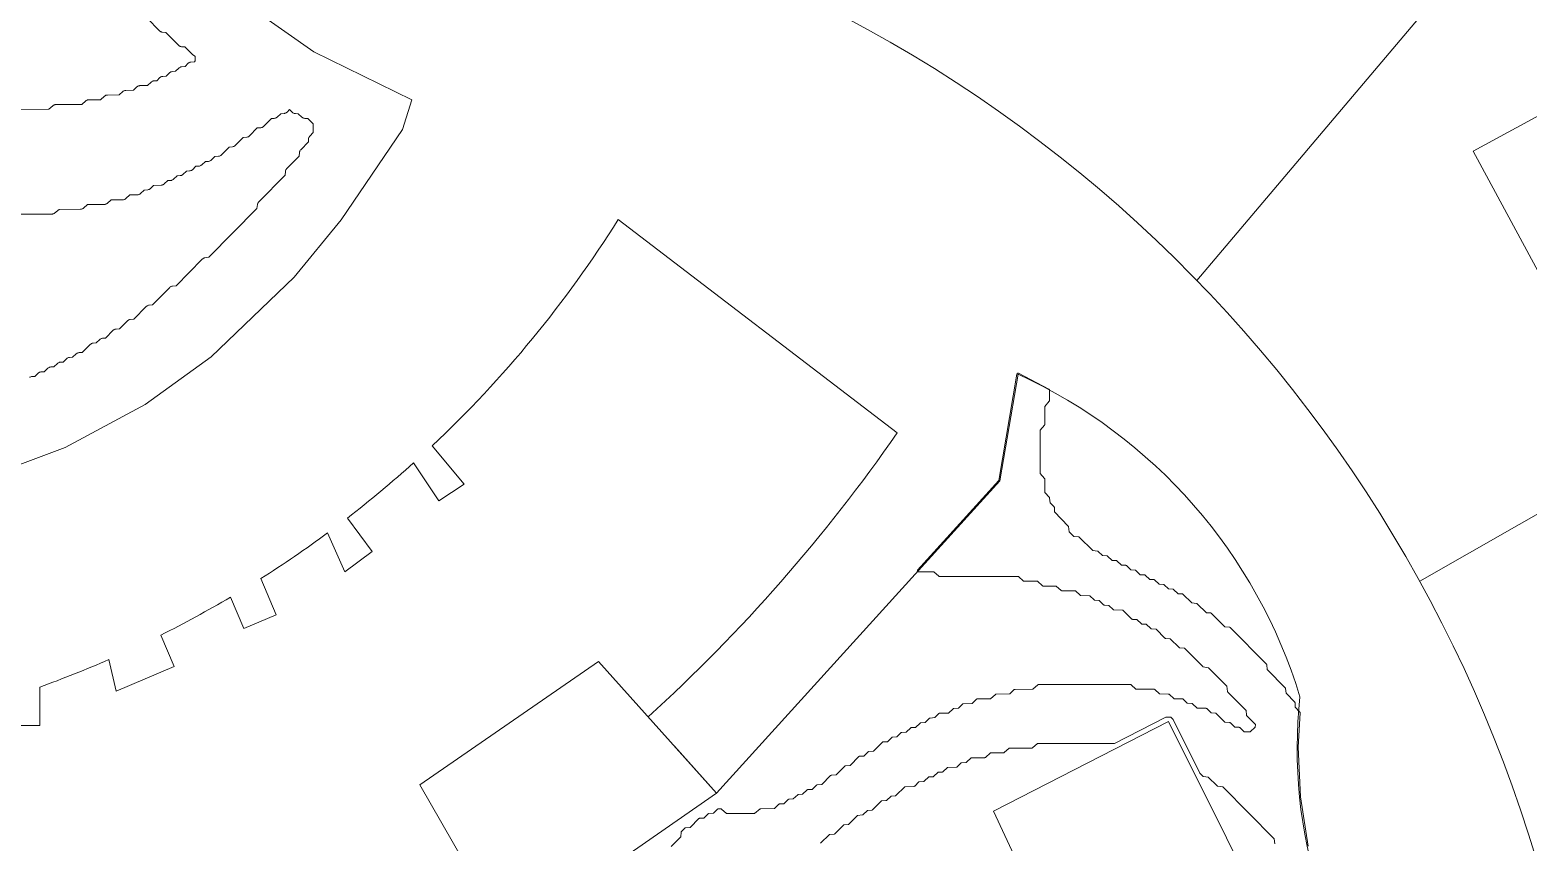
# Model space of a CAD drawing. Header units: inches. Extents: x 36 to 79.5, y 17.3 to 55.9.
# Drawn here: x 56.37 to 64.81, y 34.78 to 39.36 of the extents above; entities that cross this region are included whole.
import ezdxf

# ---------------------------------------------------------------- set-up
doc = ezdxf.new("R2010")
doc.units = ezdxf.units.IN
for name, color, linetype, lineweight in [('01_ORIGINAL_CAD', 7, 'CONTINUOUS', 20), ('02_APPROVED_PDF_OUTLINES', 7, 'CONTINUOUS', 15), ('04_APPROVED_PERIMETER', 7, 'CONTINUOUS', 15)]:
    doc.layers.add(name, color=color, linetype=linetype, lineweight=lineweight)

msp = doc.modelspace()

# ---------------------------------------------------------------- linework, layer by layer
at = {"layer": '01_ORIGINAL_CAD'}
for points in [[(66.6044, 42.2755), (62.9415, 37.9447)], [(69.0056, 38.9945), (64.1961, 36.2529)], [(58.5281, 36.9184), (58.6704, 36.7041), (58.8136, 36.7992), (58.6323, 37.0141)], [(58.0434, 36.5236), (58.1409, 36.3052), (58.2947, 36.4191), (58.1551, 36.6078)], [(57.4962, 36.1619), (57.5715, 35.985), (57.7545, 36.0629), (57.6677, 36.2668)], [(56.8117, 35.8113), (56.8528, 35.6336), (57.1795, 35.7726), (57.1045, 35.9487)], [(58.564, 35.1056), (59.0582, 34.2414), (60.235, 35.0586), (59.5701, 35.7993), (58.564, 35.1056)], [(56.2206, 35.5856), (56.2206, 35.4387), (56.4229, 35.4387), (56.4229, 35.6554)]]:
    msp.add_lwpolyline(points, dxfattribs=at)
for points in [[(60.2903, 39.7397, -0.300089), (65.1799, 32.5384)], [(59.8492, 35.4884, 0.057164), (61.253, 37.0882), (59.6813, 38.2893, -0.064319), (58.6323, 37.0141, -0.064319)], [(59.9983, 35.3223), (60.235, 35.0586), (61.8312, 36.8162), (61.9333, 37.4176, -0.214593), (63.5216, 35.6018, 0.212382), (64.1876, 33.5175, -0.642649), (62.1657, 32.1496, 0.132984), (51.6147, 31.858, -0.471407), (50.9129, 32.2446)], [(58.5281, 36.9184, -0.018836), (58.1551, 36.6078, -0.018836)], [(58.0434, 36.5236, -0.017658), (57.6677, 36.2668, -0.017658)], [(57.4962, 36.1619, -0.017305), (57.1045, 35.9487, -0.017305)], [(56.8117, 35.8113, -0.016254), (56.4229, 35.6554, -0.016254)]]:
    msp.add_lwpolyline(points, format="xyb", dxfattribs=at)
for points in [[(65.0065, 38.7995), (65.8647, 39.3337), (66.5953, 38.1753), (66.1874, 37.918), (66.2829, 37.7666), (65.4744, 37.2567), (65.3895, 37.3914), (65.2415, 37.2981), (64.4977, 38.6741), (64.9361, 38.9111)], [(61.7958, 34.9574), (62.7801, 35.4615), (63.4352, 34.1523), (62.3986, 33.6635)]]:
    msp.add_lwpolyline(points, close=True, dxfattribs=at)
at = {"layer": '02_APPROVED_PDF_OUTLINES'}
for points in [[(57.0271, 39.4211), (57.0965, 39.3511), (57.0989, 39.3489), (57.1016, 39.3471), (57.1045, 39.3457), (57.1076, 39.3446), (57.1107, 39.3439), (57.1334, 39.3407), (57.2052, 39.2687), (57.2078, 39.2664), (57.2107, 39.2645), (57.2139, 39.263), (57.2172, 39.262), (57.2207, 39.2614), (57.2403, 39.2597), (57.2849, 39.215), (57.2874, 39.2129), (57.2902, 39.2111), (57.2931, 39.2096), (57.2962, 39.2086), (57.2976, 39.2083), (57.2977, 39.181), (57.2936, 39.1769), (57.274, 39.1751), (57.2706, 39.1746), (57.2673, 39.1735), (57.2641, 39.1721), (57.2612, 39.1702), (57.2586, 39.1679), (57.2406, 39.15), (57.221, 39.1482), (57.2175, 39.1477), (57.2142, 39.1467), (57.2111, 39.1452), (57.2082, 39.1433), (57.2056, 39.141), (57.1876, 39.1231), (57.1679, 39.1214), (57.1645, 39.1208), (57.1612, 39.1198), (57.1581, 39.1183), (57.1551, 39.1164), (57.1525, 39.1142), (57.1346, 39.0963), (57.1149, 39.0945), (57.1115, 39.0939), (57.1082, 39.0929), (57.105, 39.0914), (57.1021, 39.0896), (57.0995, 39.0873), (57.082, 39.0698), (57.0656, 39.0691), (57.062, 39.0687), (57.0586, 39.0677), (57.0553, 39.0663), (57.0522, 39.0645), (57.0495, 39.0622), (57.0295, 39.0432), (56.9866, 39.0422), (56.9835, 39.0419), (56.9805, 39.0413), (56.9776, 39.0403), (56.9748, 39.039), (56.9722, 39.0373), (56.9699, 39.0353), (56.9499, 39.0163), (56.907, 39.0153), (56.9039, 39.015), (56.9009, 39.0144), (56.898, 39.0134), (56.8952, 39.0121), (56.8927, 39.0104), (56.8903, 39.0084), (56.8705, 38.9896), (56.8041, 38.9893), (56.8011, 38.9891), (56.7982, 38.9885), (56.7953, 38.9876), (56.7926, 38.9864), (56.79, 38.9848), (56.7876, 38.9829), (56.7649, 38.9626), (56.698, 38.9623), (56.695, 38.9621), (56.692, 38.9616), (56.6892, 38.9607), (56.6864, 38.9594), (56.6839, 38.9579), (56.6815, 38.956), (56.6588, 38.9357), (56.5123, 38.9354), (56.5093, 38.9352), (56.5063, 38.9346), (56.5034, 38.9337), (56.5007, 38.9325), (56.4981, 38.9309), (56.4957, 38.929), (56.473, 38.9088), (56.0268, 38.9084)], [(55.9029, 38.3187), (56.4898, 38.3188), (56.4932, 38.3191), (56.4966, 38.3198), (56.4998, 38.3209), (56.5029, 38.3225), (56.5057, 38.3245), (56.5315, 38.3457), (56.6521, 38.3461), (56.6551, 38.3463), (56.658, 38.3468), (56.6609, 38.3477), (56.6637, 38.349), (56.6662, 38.3506), (56.6686, 38.3524), (56.6914, 38.3727), (56.7847, 38.373), (56.7877, 38.3732), (56.7907, 38.3738), (56.7936, 38.3747), (56.7963, 38.3759), (56.7989, 38.3775), (56.8013, 38.3794), (56.824, 38.3996), (56.8909, 38.3999), (56.8939, 38.4001), (56.8969, 38.4007), (56.8997, 38.4016), (56.9025, 38.4029), (56.905, 38.4044), (56.9074, 38.4063), (56.9304, 38.4267), (56.9738, 38.4277), (56.9768, 38.428), (56.9798, 38.4286), (56.9827, 38.4296), (56.9855, 38.431), (56.9881, 38.4326), (56.9904, 38.4346), (57.0111, 38.4543), (57.0311, 38.4561), (57.0345, 38.4567), (57.0378, 38.4577), (57.041, 38.4591), (57.0439, 38.461), (57.0465, 38.4633), (57.0638, 38.4805), (57.1064, 38.4815), (57.1094, 38.4818), (57.1125, 38.4824), (57.1154, 38.4834), (57.1181, 38.4847), (57.1207, 38.4864), (57.1231, 38.4884), (57.1433, 38.5076), (57.16, 38.5084), (57.1635, 38.5088), (57.167, 38.5097), (57.1703, 38.5111), (57.1733, 38.513), (57.1761, 38.5153), (57.1963, 38.5345), (57.213, 38.5353), (57.2166, 38.5357), (57.22, 38.5366), (57.2233, 38.538), (57.2264, 38.5399), (57.2291, 38.5422), (57.2493, 38.5614), (57.2661, 38.5622), (57.2696, 38.5626), (57.2731, 38.5635), (57.2764, 38.5649), (57.2794, 38.5668), (57.2822, 38.569), (57.3024, 38.5883), (57.3191, 38.589), (57.3226, 38.5895), (57.3261, 38.5904), (57.3294, 38.5918), (57.3324, 38.5936), (57.3352, 38.5959), (57.3554, 38.6152), (57.3721, 38.6159), (57.3757, 38.6163), (57.3791, 38.6173), (57.3824, 38.6187), (57.3855, 38.6205), (57.3882, 38.6228), (57.4089, 38.6425), (57.4289, 38.6443), (57.4323, 38.6448), (57.4357, 38.6459), (57.4388, 38.6474), (57.4417, 38.6493), (57.4444, 38.6516), (57.4888, 38.6963), (57.5084, 38.698), (57.5119, 38.6986), (57.5152, 38.6996), (57.5184, 38.7011), (57.5213, 38.703), (57.5239, 38.7053), (57.5683, 38.75), (57.588, 38.7518), (57.5914, 38.7523), (57.5947, 38.7533), (57.5979, 38.7548), (57.6008, 38.7567), (57.6034, 38.759), (57.6479, 38.8037), (57.6675, 38.8055), (57.6709, 38.8061), (57.6743, 38.8071), (57.6774, 38.8086), (57.6803, 38.8105), (57.683, 38.8128), (57.727, 38.857), (57.7433, 38.8578), (57.7468, 38.8582), (57.7503, 38.8591), (57.7536, 38.8605), (57.7566, 38.8624), (57.7594, 38.8646), (57.7801, 38.8843), (57.8001, 38.8861), (57.8035, 38.8867), (57.8068, 38.8877), (57.8099, 38.8892), (57.8128, 38.891), (57.8155, 38.8933), (57.8295, 38.9073), (57.8461, 38.8915), (57.8488, 38.8892), (57.8519, 38.8874), (57.8552, 38.886), (57.8586, 38.8851), (57.8622, 38.8847), (57.8789, 38.884), (57.8992, 38.8647), (57.902, 38.8624), (57.905, 38.8606), (57.9083, 38.8592), (57.9118, 38.8583), (57.9153, 38.8579), (57.9316, 38.8572), (57.9619, 38.8266), (57.962, 38.7785), (57.9434, 38.7584), (57.9412, 38.7556), (57.9393, 38.7526), (57.938, 38.7493), (57.9371, 38.7459), (57.9367, 38.7424), (57.936, 38.7256), (57.8922, 38.6809), (57.89, 38.6783), (57.8882, 38.6754), (57.8867, 38.6722), (57.8857, 38.6689), (57.8852, 38.6655), (57.8835, 38.6455), (57.8128, 38.5735), (57.8106, 38.5709), (57.8087, 38.568), (57.8073, 38.5648), (57.8063, 38.5615), (57.8058, 38.5581), (57.8041, 38.5381), (57.6558, 38.3878), (57.6537, 38.3854), (57.6519, 38.3827), (57.6505, 38.3798), (57.6495, 38.3768), (57.6489, 38.3737), (57.6457, 38.3507), (57.3747, 38.076), (57.3521, 38.0727), (57.3489, 38.072), (57.3459, 38.0709), (57.343, 38.0695), (57.3403, 38.0677), (57.3379, 38.0655), (57.1898, 37.9153), (57.1702, 37.9136), (57.1668, 37.913), (57.1634, 37.912), (57.1603, 37.9105), (57.1573, 37.9086), (57.1547, 37.9062), (57.0573, 37.8079), (57.0377, 37.8061), (57.0343, 37.8055), (57.0309, 37.8045), (57.0278, 37.803), (57.0248, 37.8011), (57.0222, 37.7988), (56.9513, 37.7273), (56.9317, 37.7255), (56.9282, 37.7249), (56.9249, 37.7239), (56.9218, 37.7224), (56.9188, 37.7205), (56.9162, 37.7182), (56.8718, 37.6735), (56.8522, 37.6718), (56.8487, 37.6712), (56.8454, 37.6702), (56.8422, 37.6687), (56.8393, 37.6668), (56.8367, 37.6645), (56.7927, 37.6202), (56.7763, 37.6195), (56.7728, 37.6191), (56.7693, 37.6182), (56.7661, 37.6168), (56.763, 37.6149), (56.7602, 37.6126), (56.74, 37.5934), (56.7233, 37.5926), (56.7203, 37.5923), (56.7173, 37.5916), (56.7145, 37.5906), (56.7117, 37.5892), (56.7092, 37.5875), (56.7069, 37.5855), (56.6603, 37.5396), (56.6438, 37.5389), (56.6402, 37.5385), (56.6368, 37.5375), (56.6335, 37.5361), (56.6304, 37.5343), (56.6277, 37.532), (56.6075, 37.5128), (56.5907, 37.512), (56.5872, 37.5116), (56.5837, 37.5107), (56.5804, 37.5093), (56.5774, 37.5074), (56.5746, 37.5051), (56.5544, 37.4859), (56.5377, 37.4851), (56.5342, 37.4847), (56.5307, 37.4838), (56.5274, 37.4824), (56.5244, 37.4805), (56.5216, 37.4782), (56.5014, 37.459), (56.4847, 37.4582), (56.4811, 37.4578), (56.4777, 37.4569), (56.4744, 37.4555), (56.4713, 37.4536), (56.4686, 37.4514), (56.4479, 37.4317), (56.4279, 37.4299), (56.4245, 37.4293), (56.4212, 37.4283), (56.418, 37.4268), (56.4151, 37.425), (56.4125, 37.4227), (56.395, 37.4052), (56.3786, 37.4045), (56.375, 37.4041), (56.3716, 37.4031), (56.3683, 37.4017), (56.3652, 37.3999)], [(59.9796, 34.7582), (60.0337, 34.813), (60.0359, 34.8398), (60.036, 34.8404), (60.0361, 34.841), (60.0363, 34.8415), (60.0366, 34.8421), (60.0369, 34.8426), (60.0372, 34.8431), (60.0376, 34.8435), (60.0554, 34.8615), (60.0558, 34.8619), (60.0563, 34.8623), (60.0568, 34.8626), (60.0574, 34.8628), (60.0579, 34.863), (60.0585, 34.8632), (60.0591, 34.8633), (60.0856, 34.8657), (60.1349, 34.9153), (60.1353, 34.9156), (60.1358, 34.916), (60.1363, 34.9163), (60.1368, 34.9165), (60.1373, 34.9167), (60.1378, 34.9169), (60.1384, 34.917), (60.1389, 34.917), (60.1627, 34.9181), (60.1881, 34.9423), (60.1885, 34.9426), (60.189, 34.943), (60.1895, 34.9433), (60.19, 34.9435), (60.1906, 34.9437), (60.1911, 34.9438), (60.1917, 34.9439), (60.2182, 34.9463), (60.241, 34.9691), (60.2415, 34.9694), (60.2419, 34.9698), (60.2424, 34.9701), (60.243, 34.9703), (60.2435, 34.9705), (60.2441, 34.9707), (60.2447, 34.9708), (60.2453, 34.9708), (60.2593, 34.9708), (60.2599, 34.9708), (60.2605, 34.9707), (60.2611, 34.9705), (60.2617, 34.9703), (60.2623, 34.97), (60.2628, 34.9697), (60.2633, 34.9693), (60.2915, 34.9443), (60.4493, 34.9441), (60.4804, 34.9696), (60.4808, 34.97), (60.4813, 34.9703), (60.4818, 34.9705), (60.4824, 34.9707), (60.4829, 34.9709), (60.4835, 34.9709), (60.4841, 34.971), (60.5609, 34.9722), (60.5862, 34.9962), (60.5866, 34.9966), (60.5871, 34.997), (60.5877, 34.9973), (60.5882, 34.9975), (60.5888, 34.9977), (60.5894, 34.9978), (60.59, 34.9979), (60.6138, 34.999), (60.6392, 35.0231), (60.6397, 35.0235), (60.6402, 35.0239), (60.6407, 35.0242), (60.6413, 35.0244), (60.6418, 35.0246), (60.6424, 35.0247), (60.6431, 35.0248), (60.6669, 35.0259), (60.6922, 35.05), (60.6927, 35.0504), (60.6932, 35.0508), (60.6937, 35.0511), (60.6943, 35.0513), (60.6949, 35.0515), (60.6955, 35.0516), (60.6961, 35.0517), (60.7199, 35.0527), (60.7453, 35.0769), (60.7457, 35.0773), (60.7462, 35.0776), (60.7468, 35.0779), (60.7473, 35.0782), (60.7479, 35.0784), (60.7485, 35.0785), (60.7491, 35.0785), (60.773, 35.0796), (60.7983, 35.1038), (60.7987, 35.1041), (60.7992, 35.1045), (60.7997, 35.1048), (60.8002, 35.105), (60.8008, 35.1052), (60.8013, 35.1053), (60.8019, 35.1054), (60.8284, 35.1078), (60.8777, 35.1574), (60.8782, 35.1578), (60.8786, 35.1581), (60.8792, 35.1585), (60.8797, 35.1587), (60.8803, 35.1589), (60.8808, 35.1591), (60.8814, 35.1591), (60.9079, 35.1615), (60.9573, 35.2111), (60.9577, 35.2115), (60.9582, 35.2119), (60.9587, 35.2122), (60.9592, 35.2124), (60.9598, 35.2126), (60.9604, 35.2128), (60.961, 35.2129), (60.9875, 35.2153), (61.0368, 35.2649), (61.0372, 35.2652), (61.0376, 35.2656), (61.0381, 35.2659), (61.0386, 35.2661), (61.0391, 35.2663), (61.0397, 35.2665), (61.0402, 35.2666), (61.0408, 35.2666), (61.0646, 35.2677), (61.0899, 35.2919), (61.0904, 35.2922), (61.0908, 35.2926), (61.0913, 35.2929), (61.0919, 35.2931), (61.0924, 35.2933), (61.093, 35.2934), (61.0935, 35.2935), (61.12, 35.2959), (61.1693, 35.3455), (61.1698, 35.3459), (61.1702, 35.3462), (61.1707, 35.3465), (61.1712, 35.3467), (61.1717, 35.3469), (61.1722, 35.3471), (61.1728, 35.3472), (61.1733, 35.3473), (61.1971, 35.3483), (61.2225, 35.3725), (61.223, 35.3729), (61.2235, 35.3732), (61.224, 35.3735), (61.2246, 35.3738), (61.2252, 35.374), (61.2258, 35.3741), (61.2264, 35.3741), (61.2502, 35.3752), (61.2755, 35.3994), (61.276, 35.3998), (61.2765, 35.4001), (61.277, 35.4004), (61.2776, 35.4006), (61.2782, 35.4008), (61.2788, 35.401), (61.2794, 35.401), (61.3032, 35.4021), (61.3286, 35.4262), (61.329, 35.4266), (61.3295, 35.427), (61.3301, 35.4273), (61.3306, 35.4275), (61.3312, 35.4277), (61.3318, 35.4278), (61.3324, 35.4279), (61.3563, 35.429), (61.3816, 35.4531), (61.3821, 35.4535), (61.3826, 35.4539), (61.3831, 35.4542), (61.3837, 35.4544), (61.3843, 35.4546), (61.3849, 35.4547), (61.3855, 35.4548), (61.4093, 35.4558), (61.4347, 35.48), (61.4351, 35.4804), (61.4356, 35.4807), (61.4361, 35.481), (61.4366, 35.4812), (61.4371, 35.4814), (61.4377, 35.4816), (61.4383, 35.4816), (61.4648, 35.484), (61.4876, 35.5068), (61.488, 35.5072), (61.4885, 35.5075), (61.489, 35.5078), (61.4895, 35.5081), (61.49, 35.5083), (61.4906, 35.5084), (61.4911, 35.5085), (61.4917, 35.5085), (61.542, 35.5097), (61.5673, 35.5338), (61.5677, 35.5342), (61.5682, 35.5345), (61.5687, 35.5348), (61.5692, 35.535), (61.5697, 35.5352), (61.5703, 35.5353), (61.5709, 35.5354), (61.5974, 35.5378), (61.6202, 35.5606), (61.6206, 35.5609), (61.6211, 35.5613), (61.6216, 35.5616), (61.6221, 35.5618), (61.6226, 35.562), (61.6232, 35.5622), (61.6237, 35.5623), (61.6243, 35.5623), (61.6746, 35.5635), (61.6999, 35.5876), (61.7003, 35.5879), (61.7008, 35.5883), (61.7013, 35.5885), (61.7018, 35.5888), (61.7023, 35.589), (61.7029, 35.5891), (61.7034, 35.5892), (61.704, 35.5892), (61.778, 35.5896), (61.8062, 35.6146), (61.8066, 35.615), (61.8072, 35.6153), (61.8077, 35.6156), (61.8083, 35.6158), (61.8089, 35.616), (61.8095, 35.6161), (61.8101, 35.6161), (61.8869, 35.6173), (61.9121, 35.6414), (61.9126, 35.6418), (61.913, 35.6421), (61.9135, 35.6424), (61.914, 35.6426), (61.9146, 35.6428), (61.9151, 35.6429), (61.9157, 35.643), (61.9163, 35.6431), (62.0168, 35.6434), (62.045, 35.6685), (62.0454, 35.6689), (62.046, 35.6692), (62.0465, 35.6695), (62.0471, 35.6697), (62.0477, 35.6699), (62.0483, 35.67), (62.0489, 35.67), (62.5673, 35.6704), (62.5679, 35.6704), (62.5684, 35.6703), (62.569, 35.6701), (62.5695, 35.67), (62.5701, 35.6697), (62.5705, 35.6694), (62.571, 35.6691), (62.5714, 35.6687), (62.5968, 35.6447), (62.7001, 35.6436), (62.7007, 35.6436), (62.7013, 35.6435), (62.7018, 35.6434), (62.7023, 35.6432), (62.7028, 35.643), (62.7033, 35.6427), (62.7038, 35.6424), (62.7042, 35.642), (62.7296, 35.6179), (62.7799, 35.6169), (62.7805, 35.6168), (62.7811, 35.6167), (62.7817, 35.6166), (62.7822, 35.6163), (62.7828, 35.6161), (62.7833, 35.6157), (62.7838, 35.6154), (62.812, 35.5903), (62.8595, 35.5901), (62.8601, 35.5901), (62.8606, 35.59), (62.8612, 35.5898), (62.8618, 35.5896), (62.8623, 35.5894), (62.8628, 35.5891), (62.8632, 35.5887), (62.8637, 35.5883), (62.8866, 35.5656), (62.9131, 35.5633), (62.9137, 35.5632), (62.9143, 35.563), (62.9148, 35.5629), (62.9153, 35.5626), (62.9158, 35.5623), (62.9163, 35.562), (62.9167, 35.5616), (62.9421, 35.5376), (62.9924, 35.5365), (62.993, 35.5365), (62.9935, 35.5364), (62.994, 35.5362), (62.9946, 35.5361), (62.9951, 35.5358), (62.9955, 35.5355), (62.996, 35.5352), (62.9964, 35.5349), (63.0219, 35.5107), (63.0457, 35.5097), (63.0462, 35.5096), (63.0468, 35.5095), (63.0473, 35.5094), (63.0478, 35.5092), (63.0483, 35.5089), (63.0488, 35.5087), (63.0493, 35.5083), (63.0497, 35.5079), (63.0992, 35.4584), (63.1257, 35.4561), (63.1263, 35.456), (63.1268, 35.4558), (63.1274, 35.4557), (63.1279, 35.4554), (63.1284, 35.4551), (63.1288, 35.4548), (63.1293, 35.4544), (63.1547, 35.4303), (63.1786, 35.4293), (63.1792, 35.4292), (63.1798, 35.4291), (63.1804, 35.4289), (63.1809, 35.4287), (63.1815, 35.4284), (63.182, 35.428), (63.1824, 35.4276), (63.2078, 35.4036), (63.2411, 35.4036), (63.2691, 35.4306), (63.2704, 35.4444), (63.2217, 35.494), (63.2213, 35.4944), (63.221, 35.4949), (63.2207, 35.4954), (63.2204, 35.4959), (63.2202, 35.4965), (63.2201, 35.4971), (63.22, 35.4976), (63.2176, 35.5244), (63.1153, 35.6281), (63.1149, 35.6285), (63.1146, 35.6289), (63.1143, 35.6294), (63.114, 35.6299), (63.1138, 35.6304), (63.1137, 35.6309), (63.1136, 35.6315), (63.1095, 35.6607), (63.0059, 35.7651), (62.977, 35.7693), (62.9764, 35.7694), (62.9759, 35.7695), (62.9754, 35.7697), (62.9749, 35.77), (62.9744, 35.7703), (62.974, 35.7706), (62.9736, 35.771), (62.8709, 35.8742), (62.8444, 35.8765), (62.8438, 35.8766), (62.8432, 35.8767), (62.8426, 35.8769), (62.8421, 35.8772), (62.8416, 35.8775), (62.8411, 35.8778), (62.8406, 35.8782), (62.7911, 35.9278), (62.7646, 35.9301), (62.764, 35.9302), (62.7635, 35.9303), (62.7629, 35.9305), (62.7624, 35.9308), (62.7618, 35.9311), (62.7614, 35.9314), (62.7609, 35.9319), (62.7114, 35.9814), (62.6849, 35.9837), (62.6843, 35.9838), (62.6838, 35.9839), (62.6832, 35.9841), (62.6827, 35.9844), (62.6822, 35.9847), (62.6817, 35.985), (62.6813, 35.9854), (62.6558, 36.0095), (62.632, 36.0105), (62.6314, 36.0106), (62.6308, 36.0107), (62.6302, 36.0109), (62.6297, 36.0111), (62.6291, 36.0114), (62.6286, 36.0118), (62.6282, 36.0122), (62.6027, 36.0363), (62.5789, 36.0373), (62.5783, 36.0374), (62.5776, 36.0375), (62.577, 36.0377), (62.5765, 36.0379), (62.5759, 36.0382), (62.5754, 36.0386), (62.5749, 36.039), (62.523, 36.0898), (62.4727, 36.0909), (62.4722, 36.091), (62.4716, 36.091), (62.4711, 36.0912), (62.4705, 36.0914), (62.47, 36.0916), (62.4695, 36.0919), (62.4691, 36.0923), (62.4686, 36.0927), (62.4457, 36.1154), (62.4192, 36.1177), (62.4186, 36.1178), (62.4181, 36.1179), (62.4175, 36.1181), (62.417, 36.1184), (62.4165, 36.1187), (62.416, 36.119), (62.4156, 36.1194), (62.3901, 36.1435), (62.3663, 36.1445), (62.3657, 36.1446), (62.3651, 36.1447), (62.3645, 36.1449), (62.364, 36.1451), (62.3634, 36.1454), (62.3629, 36.1458), (62.3625, 36.1462), (62.3371, 36.1702), (62.2868, 36.1713), (62.2862, 36.1713), (62.2857, 36.1714), (62.2851, 36.1716), (62.2846, 36.1717), (62.2841, 36.172), (62.2836, 36.1723), (62.2832, 36.1726), (62.2828, 36.1729), (62.2574, 36.197), (62.1806, 36.1981), (62.18, 36.1981), (62.1794, 36.1982), (62.1788, 36.1984), (62.1782, 36.1986), (62.1777, 36.1989), (62.1772, 36.1992), (62.1767, 36.1996), (62.1485, 36.2246), (62.0744, 36.2248), (62.0738, 36.2248), (62.0732, 36.2249), (62.0726, 36.2251), (62.072, 36.2253), (62.0715, 36.2256), (62.0709, 36.2259), (62.0705, 36.2263), (62.0423, 36.2513), (61.9682, 36.2516), (61.9676, 36.2516), (61.967, 36.2517), (61.9664, 36.2519), (61.9658, 36.2521), (61.9652, 36.2524), (61.9647, 36.2527), (61.9642, 36.2531), (61.936, 36.2781), (61.4904, 36.2781), (61.4897, 36.2781), (61.4891, 36.2782), (61.4885, 36.2783), (61.4879, 36.2786), (61.4874, 36.2788), (61.4869, 36.2792), (61.4864, 36.2796), (61.4582, 36.3046), (61.3722, 36.3048), (61.3716, 36.3048), (61.371, 36.3049), (61.3705, 36.3051), (61.3699, 36.3053), (61.3694, 36.3056), (61.3688, 36.3059), (61.3684, 36.3062), (61.3679, 36.3066), (61.3675, 36.3071), (61.3672, 36.3076), (61.3669, 36.3081), (61.3667, 36.3087), (61.3665, 36.3092), (61.3663, 36.3098), (61.3663, 36.3104), (61.3663, 36.311), (61.3663, 36.3116), (61.3664, 36.3122), (61.3666, 36.3128), (61.3668, 36.3133), (61.3671, 36.3139), (61.3674, 36.3144), (61.3678, 36.3148), (61.8256, 36.8189), (61.9274, 37.4186), (61.9275, 37.4192), (61.9277, 37.4198), (61.928, 37.4203), (61.9283, 37.4208), (61.9286, 37.4213), (61.929, 37.4218), (61.9294, 37.4222), (61.9299, 37.4225), (61.9304, 37.4228), (61.9309, 37.4231), (61.9315, 37.4233), (61.9321, 37.4235), (61.9327, 37.4236), (61.9333, 37.4236), (61.9339, 37.4236), (61.9344, 37.4235), (61.935, 37.4234), (61.9356, 37.4232), (61.9361, 37.4229), (62.107, 37.3334), (62.1075, 37.3331), (62.1079, 37.3328), (62.1084, 37.3324), (62.1088, 37.3319), (62.1091, 37.3315), (62.1094, 37.3309), (62.1097, 37.3304), (62.1099, 37.3299), (62.1101, 37.3293), (62.1101, 37.3287), (62.1102, 37.3281), (62.1103, 37.2688), (62.1103, 37.2681), (62.1102, 37.2675), (62.11, 37.2669), (62.1098, 37.2664), (62.1095, 37.2658), (62.1092, 37.2653), (62.1088, 37.2648), (62.0841, 37.2364), (62.084, 37.1345), (62.084, 37.1339), (62.0839, 37.1333), (62.0837, 37.1327), (62.0835, 37.1321), (62.0832, 37.1316), (62.0829, 37.1311), (62.0825, 37.1306), (62.0578, 37.1022), (62.0583, 36.8593), (62.0831, 36.8309), (62.0835, 36.8304), (62.0838, 36.8299), (62.0841, 36.8294), (62.0843, 36.8288), (62.0844, 36.8282), (62.0845, 36.8276), (62.0846, 36.827), (62.085, 36.752), (62.1098, 36.7236), (62.1102, 36.7231), (62.1106, 36.7225), (62.1108, 36.722), (62.1111, 36.7214), (62.1112, 36.7208), (62.1113, 36.7201), (62.1137, 36.6933), (62.1363, 36.6702), (62.1367, 36.6697), (62.137, 36.6692), (62.1373, 36.6686), (62.1376, 36.6681), (62.1378, 36.6675), (62.1379, 36.6669), (62.138, 36.6662), (62.139, 36.6421), (62.2161, 36.5628), (62.2165, 36.5624), (62.2169, 36.5619), (62.2172, 36.5613), (62.2174, 36.5607), (62.2176, 36.5601), (62.2178, 36.5595), (62.2219, 36.5303), (62.2478, 36.5045), (62.2743, 36.5022), (62.2749, 36.5021), (62.2754, 36.502), (62.276, 36.5018), (62.2766, 36.5015), (62.2771, 36.5012), (62.2776, 36.5008), (62.278, 36.5004), (62.3541, 36.4241), (62.3806, 36.4217), (62.3812, 36.4217), (62.3817, 36.4215), (62.3823, 36.4213), (62.3828, 36.4211), (62.3833, 36.4208), (62.3838, 36.4205), (62.3842, 36.4201), (62.4097, 36.396), (62.4335, 36.395), (62.4341, 36.3949), (62.4347, 36.3948), (62.4353, 36.3946), (62.4358, 36.3944), (62.4364, 36.3941), (62.4369, 36.3937), (62.4373, 36.3933), (62.4628, 36.3692), (62.4866, 36.3682), (62.4872, 36.3681), (62.4878, 36.368), (62.4884, 36.3678), (62.489, 36.3676), (62.4895, 36.3673), (62.49, 36.3669), (62.4905, 36.3665), (62.5159, 36.3424), (62.5398, 36.3414), (62.5404, 36.3413), (62.541, 36.3412), (62.5416, 36.341), (62.5421, 36.3408), (62.5427, 36.3405), (62.5432, 36.3401), (62.5436, 36.3397), (62.5691, 36.3156), (62.5929, 36.3146), (62.5935, 36.3145), (62.5941, 36.3144), (62.5947, 36.3142), (62.5953, 36.314), (62.5958, 36.3137), (62.5963, 36.3133), (62.5968, 36.3129), (62.6222, 36.2888), (62.646, 36.2878), (62.6466, 36.2877), (62.6472, 36.2876), (62.6478, 36.2874), (62.6484, 36.2872), (62.6489, 36.2869), (62.6494, 36.2865), (62.6499, 36.2861), (62.6754, 36.262), (62.6992, 36.261), (62.6998, 36.2609), (62.7004, 36.2608), (62.701, 36.2606), (62.7015, 36.2604), (62.7021, 36.2601), (62.7026, 36.2597), (62.703, 36.2593), (62.7285, 36.2352), (62.7523, 36.2342), (62.7529, 36.2341), (62.7535, 36.234), (62.7541, 36.2338), (62.7547, 36.2336), (62.7552, 36.2333), (62.7557, 36.2329), (62.7562, 36.2325), (62.7816, 36.2084), (62.8055, 36.2074), (62.8061, 36.2073), (62.8067, 36.2072), (62.8073, 36.207), (62.8078, 36.2068), (62.8084, 36.2065), (62.8089, 36.2061), (62.8093, 36.2057), (62.8348, 36.1816), (62.8586, 36.1806), (62.8591, 36.1805), (62.8597, 36.1804), (62.8602, 36.1803), (62.8608, 36.1801), (62.8612, 36.1798), (62.8617, 36.1795), (62.8622, 36.1792), (62.8626, 36.1788), (62.9121, 36.1293), (62.9386, 36.1269), (62.9392, 36.1268), (62.9398, 36.1267), (62.9403, 36.1265), (62.9408, 36.1263), (62.9413, 36.126), (62.9418, 36.1256), (62.9423, 36.1252), (62.9943, 36.0744), (63.0181, 36.0733), (63.0186, 36.0733), (63.0192, 36.0732), (63.0197, 36.073), (63.0202, 36.0728), (63.0207, 36.0726), (63.0212, 36.0723), (63.0216, 36.0719), (63.0221, 36.0716), (63.0982, 35.9952), (63.1247, 35.9929), (63.1253, 35.9928), (63.1258, 35.9926), (63.1264, 35.9924), (63.127, 35.9922), (63.1275, 35.9919), (63.128, 35.9915), (63.1284, 35.9911), (63.3324, 35.7854), (63.3328, 35.7849), (63.3332, 35.7844), (63.3335, 35.7839), (63.3337, 35.7834), (63.3339, 35.7828), (63.3341, 35.7823), (63.3341, 35.7817), (63.3365, 35.7549), (63.4389, 35.6512), (63.4393, 35.6508), (63.4396, 35.6503), (63.4399, 35.6498), (63.4402, 35.6493), (63.4403, 35.6487), (63.4405, 35.6481), (63.4406, 35.6475), (63.4429, 35.6207), (63.4921, 35.5707), (63.4925, 35.5703), (63.4929, 35.5698), (63.4932, 35.5692), (63.4934, 35.5686), (63.4936, 35.568), (63.4938, 35.5674), (63.4938, 35.5668), (63.4949, 35.5426), (63.5209, 35.5149), (63.5213, 35.5145), (63.5216, 35.514), (63.5219, 35.5134), (63.5221, 35.5129), (63.5223, 35.5123), (63.5224, 35.5117), (63.5225, 35.5111), (63.5225, 35.5105), (63.5116, 35.318), (63.5253, 35.0371), (63.568, 34.7606)], [(63.3807, 34.7728), (63.3766, 34.802), (63.0868, 35.0942), (63.0579, 35.0983), (63.0573, 35.0984), (63.0568, 35.0986), (63.0563, 35.0988), (63.0558, 35.099), (63.0553, 35.0993), (63.0549, 35.0997), (63.0545, 35.1), (63.005, 35.1496), (62.9785, 35.1519), (62.9779, 35.152), (62.9773, 35.1521), (62.9767, 35.1523), (62.9762, 35.1526), (62.9757, 35.1529), (62.9752, 35.1533), (62.9747, 35.1537), (62.9589, 35.1696), (62.9585, 35.1701), (62.9581, 35.1706), (62.9578, 35.1712), (62.8064, 35.4737), (62.7947, 35.486), (62.7655, 35.4866), (62.4768, 35.3387), (62.4763, 35.3385), (62.4758, 35.3383), (62.4752, 35.3382), (62.4747, 35.3381), (62.4741, 35.3381), (62.0427, 35.3388), (62.0146, 35.3137), (62.0141, 35.3133), (62.0136, 35.313), (62.013, 35.3127), (62.0124, 35.3125), (62.0118, 35.3123), (62.0112, 35.3122), (62.0106, 35.3122), (61.8835, 35.3118), (61.8553, 35.2868), (61.8549, 35.2864), (61.8543, 35.286), (61.8538, 35.2858), (61.8532, 35.2855), (61.8526, 35.2854), (61.852, 35.2853), (61.8514, 35.2852), (61.7773, 35.2849), (61.7492, 35.2598), (61.7487, 35.2595), (61.7482, 35.2591), (61.7477, 35.2589), (61.7471, 35.2586), (61.7465, 35.2585), (61.7459, 35.2584), (61.7453, 35.2583), (61.6685, 35.2571), (61.6432, 35.2331), (61.6428, 35.2327), (61.6423, 35.2324), (61.6418, 35.2321), (61.6413, 35.2318), (61.6408, 35.2316), (61.6402, 35.2315), (61.6396, 35.2314), (61.6131, 35.229), (61.5903, 35.2063), (61.5899, 35.2059), (61.5894, 35.2056), (61.5889, 35.2053), (61.5884, 35.205), (61.5879, 35.2048), (61.5873, 35.2047), (61.5868, 35.2046), (61.5862, 35.2045), (61.5359, 35.2034), (61.5106, 35.1793), (61.5102, 35.1789), (61.5097, 35.1785), (61.5091, 35.1782), (61.5085, 35.178), (61.508, 35.1778), (61.5074, 35.1777), (61.5068, 35.1776), (61.4829, 35.1766), (61.4576, 35.1524), (61.4571, 35.152), (61.4566, 35.1517), (61.4561, 35.1514), (61.4555, 35.1511), (61.4549, 35.1509), (61.4543, 35.1508), (61.4537, 35.1508), (61.4299, 35.1497), (61.4045, 35.1255), (61.4041, 35.1251), (61.4036, 35.1248), (61.4031, 35.1245), (61.4026, 35.1243), (61.4021, 35.1241), (61.4015, 35.124), (61.4009, 35.1239), (61.3744, 35.1215), (61.3516, 35.0987), (61.3512, 35.0984), (61.3508, 35.098), (61.3503, 35.0977), (61.3498, 35.0975), (61.3493, 35.0973), (61.3487, 35.0971), (61.3482, 35.097), (61.3477, 35.097), (61.2948, 35.0945), (61.2455, 35.045), (61.2451, 35.0446), (61.2447, 35.0443), (61.2442, 35.044), (61.2437, 35.0437), (61.2432, 35.0435), (61.2427, 35.0434), (61.2421, 35.0433), (61.2416, 35.0432), (61.2177, 35.0422), (61.1924, 35.018), (61.1919, 35.0176), (61.1914, 35.0173), (61.1909, 35.017), (61.1903, 35.0167), (61.1897, 35.0165), (61.1891, 35.0164), (61.1885, 35.0164), (61.1648, 35.0153), (61.1129, 34.9643), (61.1125, 34.9639), (61.112, 34.9635), (61.1114, 34.9632), (61.1108, 34.963), (61.1102, 34.9628), (61.1096, 34.9627), (61.109, 34.9626), (61.0852, 34.9615), (61.0598, 34.9374), (61.0594, 34.937), (61.0589, 34.9367), (61.0584, 34.9364), (61.0579, 34.9362), (61.0574, 34.936), (61.0568, 34.9358), (61.0562, 34.9358), (61.0297, 34.9334), (60.9804, 34.8838), (60.98, 34.8834), (60.9796, 34.883), (60.9791, 34.8828), (60.9786, 34.8825), (60.9781, 34.8823), (60.9775, 34.8821), (60.977, 34.882), (60.9764, 34.882), (60.9527, 34.8809), (60.9008, 34.83), (60.9004, 34.8296), (60.8999, 34.8292), (60.8994, 34.8289), (60.8989, 34.8287), (60.8983, 34.8285), (60.8977, 34.8284), (60.8972, 34.8283), (60.8707, 34.8259), (60.8213, 34.7763)]]:
    msp.add_lwpolyline(points, dxfattribs=at)
at = {"layer": '04_APPROVED_PERIMETER'}
msp.add_lwpolyline([(56.3601, 42.8349), (56.5738, 42.1103), (56.7093, 40.8254), (56.8436, 40.4469), (57.058, 40.0687), (57.2727, 39.7982), (57.6207, 39.4745), (57.9662, 39.2332), (58.5176, 38.9627), (58.4648, 38.7959), (58.1207, 38.2857), (57.8559, 37.9634), (57.3877, 37.5156), (57.0166, 37.2469), (56.5658, 37.005), (56.0618, 36.8168)], dxfattribs=at)

doc.saveas('drawing.dxf')
